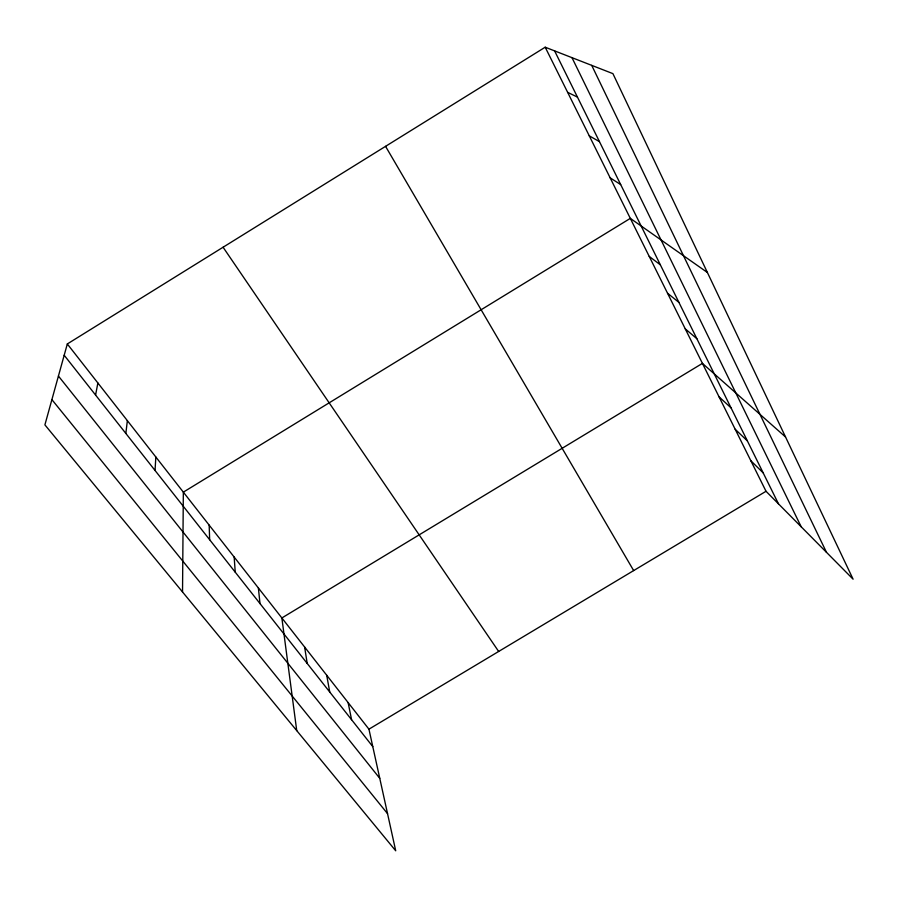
<?xml version="1.0" encoding="UTF-8"?>
<svg xmlns="http://www.w3.org/2000/svg" width="898" height="898" viewBox="0 0 898 898"><rect width="100%" height="100%" fill="white"/><g stroke="black" fill="none" stroke-linecap="round" stroke-linejoin="round"><path stroke-width="1.35" d="M182.53 591.973L183.338 492.149L630.317 218.382L707.4 272.498M155.04 470.462L155.837 457.015M125.843 433.431L127.359 420.646M95.581 395.053L97.871 382.986M67.316 343.956L44.9 424.877L395.715 850.788L368.943 729.176L67.316 343.956L545.198 47.212L612.919 73.636L853.1 579.188L766.028 491.285L545.198 47.212M368.943 729.176L766.028 491.285M567.637 92.337L577.448 97.107M589.268 135.845L599.46 141.637M610.157 177.838L620.675 184.573M649.232 256.424L660.333 264.809M667.54 293.231L678.888 302.357M685.253 328.859L696.837 338.669M785.548 437L702.427 363.387L281.86 617.97L296.733 730.624M719.062 396.837L731.039 407.872M735.193 429.278L747.349 440.862M750.84 460.753L763.154 472.842M51.893 399.621L387.543 813.655M58.426 376.049L379.764 778.341M64.185 355.238L372.771 746.597M223.086 247.231L498.659 651.465M385.556 146.34L633.662 570.589M554.605 50.883L778.487 503.857M571.992 57.674L801.184 526.778M591.726 65.374L826.474 552.304M348.132 702.606L351.578 719.713M326.704 675.229L329.734 692.01M304.624 647.031L307.206 663.454M258.388 587.988L259.993 603.579M234.165 557.052L235.242 572.172M209.167 525.128L209.661 539.743"/></g></svg>
